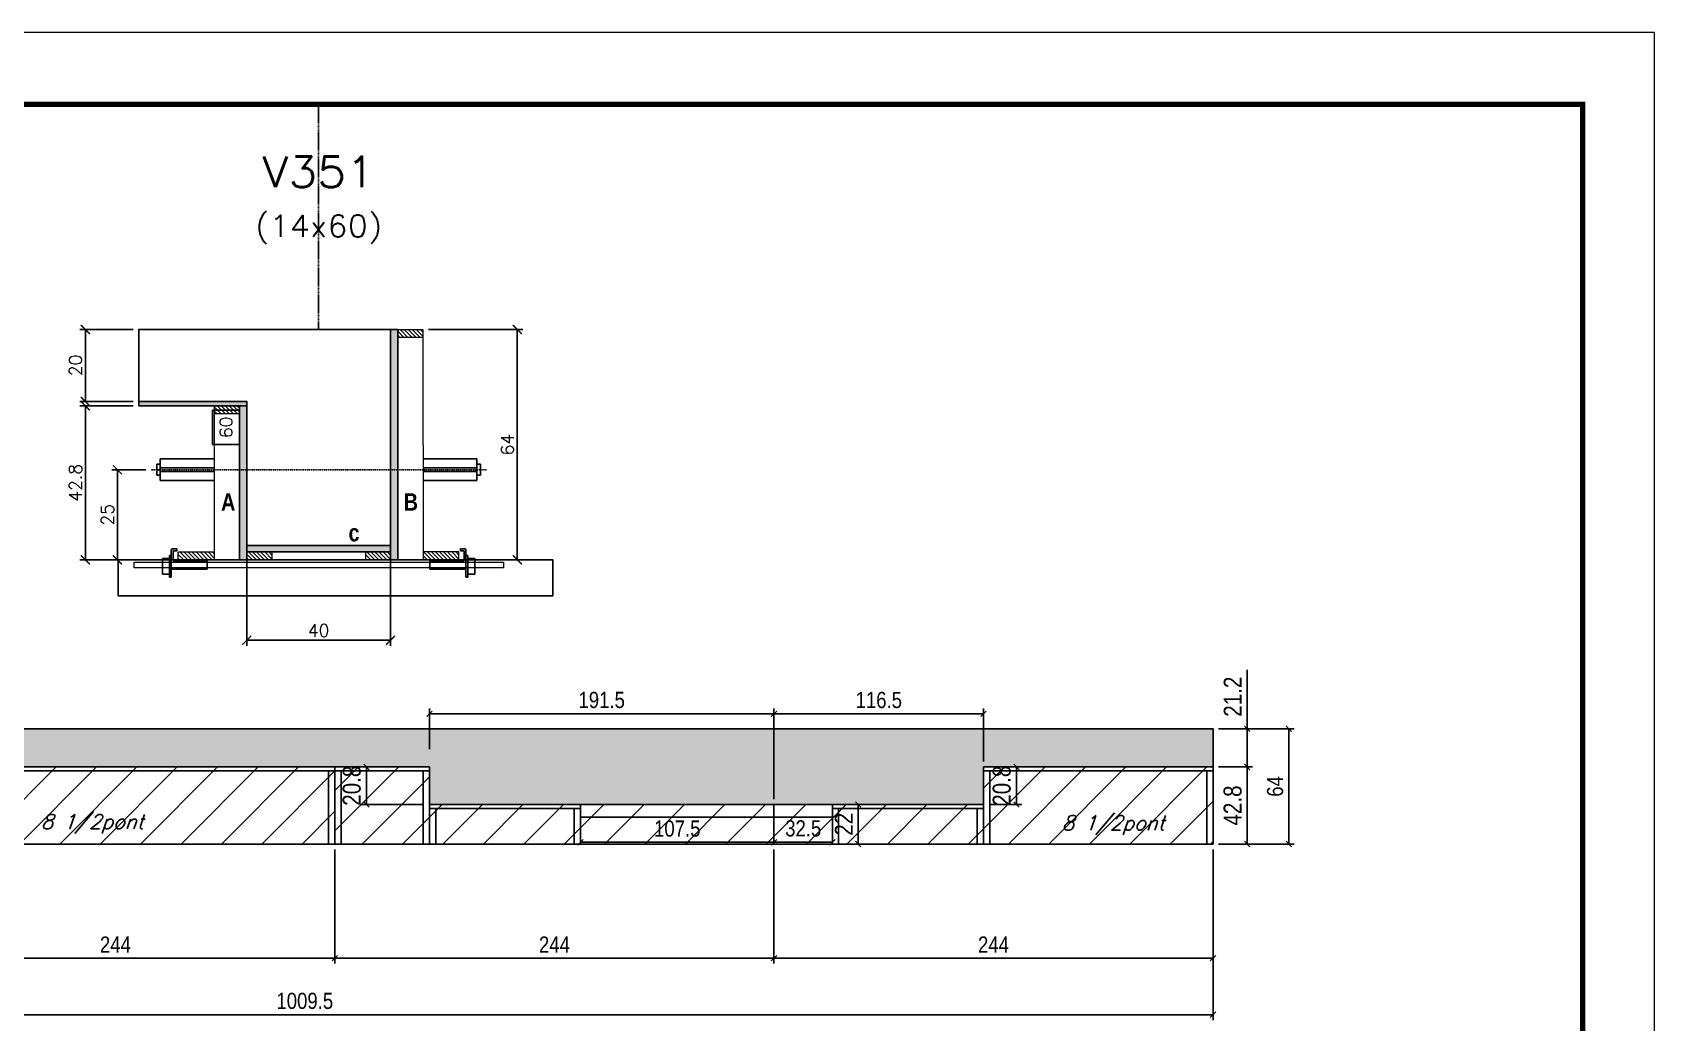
# Model space of a CAD drawing. Extents: x 137137 to 143418, y 10464 to 34486.
# Drawn here: x 140904 to 141806, y 28193 to 28743 of the extents above; entities that cross this region are included whole.
import ezdxf
from ezdxf.enums import TextEntityAlignment as Align

# ---------------------------------------------------------------- set-up
doc = ezdxf.new("R2010")
doc.units = 0
doc.linetypes.add('DASHED', pattern=[0.75, 0.5, -0.25])
doc.linetypes.add('HIDDEN', pattern=[0.375, 0.25, -0.125])
for name, color, linetype in [('barrote', 251, 'Continuous'), ('COTA', 241, 'Continuous'), ('Cota Seção (2x)', 4, 'Continuous'), ('detalhes', 4, 'Continuous'), ('Painéis', 200, 'Continuous'), ('presilha', 1, 'Continuous'), ('SARR_2.2x7', 40, 'Continuous'), ('SARR_3.5x7', 81, 'Continuous'), ('TENSOR', 3, 'Continuous'), ('texto', 7, 'Continuous'), ('Texto de Titulo', 7, 'Continuous'), ('Texto Qtd Sarr', 242, 'Continuous')]:
    doc.layers.add(name, color=color, linetype=linetype)
for name, color, linetype, lineweight in [('CONCRETO', 251, 'Continuous', 25), ('Escoras', 2, 'Continuous', 25), ('Folhas', 255, 'Continuous', 9), ('Hachura', 251, 'Continuous', 9), ('Madeira', 126, 'Continuous', 18), ('SARRAFO DE PRESSAO', 251, 'DASHED', 9), ('SCO-___-LAJ', 2, 'Continuous', 0), ('Texto Seção', 7, 'Continuous', 15)]:
    doc.layers.add(name, color=color, linetype=linetype, lineweight=lineweight)
doc.styles.add('COTA TECNICA', font='techl___.ttf', dxfattribs={"height": 10})
doc.styles.add('COTA TECNICA-50', font='techl___.ttf', dxfattribs={"height": 9})
doc.styles.add('Romans', font='romans.shx')
doc.styles.add('TECNICA', font='techb___.ttf', dxfattribs={"height": 10})
doc.dimstyles.new('COTA PAINEL-50', dxfattribs={"dimtxt": 9, "dimasz": 3, "dimexe": 3, "dimexo": 3, "dimgap": 3, "dimtad": 1, "dimdec": 1, "dimzin": 12, "dimdsep": 46, "dimtxsty": 'COTA TECNICA-50', "dimblk1": 'OBLIQUE', "dimblk2": 'OBLIQUE', "dimsah": 1, "dimcen": 0.9, "dimclrd": 4, "dimclre": 4, "dimclrt": 240, "dimadec": 1, "dimazin": 3, "dimtfac": 1, "dimtdec": 1, "dimtmove": 0, "dimatfit": 3, "dimfxl": 1, "dimtolj": 1, "dimtzin": 12, "dimarcsym": 0})
doc.dimstyles.new('Cota Seção (2x)', dxfattribs={"dimtxt": 7, "dimasz": 5, "dimexe": 3, "dimexo": 3, "dimgap": 2, "dimtad": 3, "dimdec": 1, "dimlfac": 0.5, "dimzin": 12, "dimdsep": 46, "dimtxsty": 'Romans', "dimblk": 'ARCHTICK', "dimcen": 0, "dimclrd": 4, "dimclre": 4, "dimclrt": 1, "dimadec": 1, "dimazin": 3, "dimtfac": 1, "dimtdec": 1, "dimtmove": 0, "dimatfit": 3, "dimldrblk": 'OBLIQUE', "dimfxl": 1, "dimtolj": 1, "dimtzin": 12, "dimarcsym": 0})
doc.dimstyles.new('Cota Seção interna', dxfattribs={"dimtxt": 7, "dimasz": 6, "dimexe": 0.18, "dimexo": 2, "dimgap": -4, "dimtad": 3, "dimdec": 1, "dimlfac": 0.5, "dimzin": 12, "dimdsep": 46, "dimtxsty": 'Romans', "dimblk": 'ARCHTICK', "dimcen": 0.09, "dimse1": 1, "dimse2": 1, "dimsd1": 1, "dimsd2": 1, "dimclrd": 180, "dimclre": 5, "dimclrt": 1, "dimadec": 0, "dimazin": 3, "dimtfac": 1, "dimtdec": 1, "dimtofl": 0, "dimtmove": 0, "dimatfit": 3, "dimldrblk": 'ARCHTICK', "dimfxl": 1, "dimtolj": 1, "dimtzin": 0, "dimarcsym": 0})
doc.dimstyles.new('PAINEL', dxfattribs={"dimtxt": 10, "dimasz": 3, "dimexe": 3, "dimexo": 3, "dimgap": 3, "dimtad": 1, "dimdec": 1, "dimzin": 12, "dimdsep": 46, "dimtxsty": 'COTA TECNICA', "dimblk1": 'OBLIQUE', "dimblk2": 'OBLIQUE', "dimsah": 1, "dimcen": 0.9, "dimclrd": 4, "dimclre": 4, "dimclrt": 240, "dimadec": 1, "dimazin": 3, "dimtfac": 1, "dimtdec": 1, "dimtmove": 0, "dimatfit": 3, "dimfxl": 1, "dimtolj": 1, "dimtzin": 12, "dimarcsym": 0})
pattern_1 = [(45, (10552.527, 1523.804), (-11.2253202, 11.2253202), [])]
pattern_2 = [(315, (163979.9753, 20220.2569), (1.12253202, 1.12253202), [])]
pattern_3 = [(315, (164021.9753, 20220.2569), (1.12253202, 1.12253202), [])]

# ---------------------------------------------------------------- blocks, each defined once
blk = doc.blocks.new('9999999999')
at = {"layer": 'Folhas'}
blk.add_lwpolyline([(98138.98, 34190.21), (99623.98, 34190.21), (99623.98, 35240.21), (98138.98, 35240.21)], close=True, dxfattribs=at)
at = {"layer": 'Folhas', "color": 30, "const_width": 3}
blk.add_lwpolyline([(98213.98, 34230.21), (99583.98, 34230.21), (99583.98, 35200.21), (98213.98, 35200.21)], close=True, dxfattribs=at)
blk = doc.blocks.new('_Oblique')
at = {"color": 0, "linetype": 'ByBlock', "lineweight": -2}
blk.add_line((-0.5, -0.5), (0.5, 0.5), dxfattribs=at)
blk = doc.blocks.new('*D607')
at = {"layer": 'COTA', "color": 4, "linetype": 'ByBlock', "lineweight": -2, "transparency": 16777216}
for p, q in [((141435.91, 28334.78), (141454.13, 28334.78)), ((141451.13, 28334.78), (141451.13, 28313.98)), ((141435.91, 28313.98), (141454.13, 28313.98))]:
    blk.add_line(p, q, dxfattribs=at)
at = {"layer": 'Defpoints', "color": 0, "linetype": 'ByBlock', "transparency": 16777216}
for p in [(141432.91, 28334.78), (141432.91, 28313.98), (141451.13, 28313.98)]:
    blk.add_point(p, dxfattribs=at)
at = {"layer": 'COTA', "color": 4, "linetype": 'ByBlock', "lineweight": -2, "transparency": 16777216, "xscale": 3, "yscale": 3, "zscale": 3}
for p, rotation in [((141451.13, 28334.78), 90), ((141451.13, 28313.98), 270)]:
    blk.add_blockref('_Oblique', p, dxfattribs=dict(at, rotation=rotation))
at = {"layer": 'COTA', "color": 240, "linetype": 'ByBlock', "transparency": 16777216, "insert": (141443.01, 28324.38), "char_height": 10, "attachment_point": 5, "rotation": 90, "style": 'COTA TECNICA'}
blk.add_mtext('\\A1;20.8', dxfattribs=at)
blk = doc.blocks.new('*D608')
at = {"layer": 'COTA', "color": 4, "linetype": 'ByBlock', "lineweight": -2, "transparency": 16777216}
for p, q in [((141121.91, 28334.78), (141086.91, 28334.78)), ((141089.91, 28334.78), (141089.91, 28313.98)), ((141121.91, 28313.98), (141086.91, 28313.98))]:
    blk.add_line(p, q, dxfattribs=at)
at = {"layer": 'Defpoints', "color": 0, "linetype": 'ByBlock', "transparency": 16777216}
for p in [(141124.91, 28334.78), (141089.91, 28313.98), (141124.91, 28313.98)]:
    blk.add_point(p, dxfattribs=at)
at = {"layer": 'COTA', "color": 4, "linetype": 'ByBlock', "lineweight": -2, "transparency": 16777216, "xscale": 3, "yscale": 3, "zscale": 3}
for p, rotation in [((141089.91, 28334.78), 90), ((141089.91, 28313.98), 270)]:
    blk.add_blockref('_Oblique', p, dxfattribs=dict(at, rotation=rotation))
at = {"layer": 'COTA', "color": 240, "linetype": 'ByBlock', "transparency": 16777216, "insert": (141081.78, 28324.38), "char_height": 10, "attachment_point": 5, "rotation": 90, "style": 'COTA TECNICA'}
blk.add_mtext('\\A1;20.8', dxfattribs=at)
blk = doc.blocks.new('*D562')
at = {"layer": 'COTA', "color": 4, "linetype": 'ByBlock', "lineweight": -2, "transparency": 16777216}
for p, q in [((141563.41, 28334.78), (141582.43, 28334.78)), ((141579.43, 28334.78), (141579.43, 28291.98)), ((141563.41, 28291.98), (141582.43, 28291.98))]:
    blk.add_line(p, q, dxfattribs=at)
at = {"layer": 'Defpoints', "color": 0, "linetype": 'ByBlock', "transparency": 16777216}
for p in [(141560.41, 28334.78), (141560.41, 28291.98), (141579.43, 28291.98)]:
    blk.add_point(p, dxfattribs=at)
at = {"layer": 'COTA', "color": 4, "linetype": 'ByBlock', "lineweight": -2, "transparency": 16777216, "xscale": 3, "yscale": 3, "zscale": 3}
for p, rotation in [((141579.43, 28334.78), 90), ((141579.43, 28291.98), 270)]:
    blk.add_blockref('_Oblique', p, dxfattribs=dict(at, rotation=rotation))
at = {"layer": 'COTA', "color": 240, "linetype": 'ByBlock', "transparency": 16777216, "insert": (141571.33, 28313.38), "char_height": 10, "attachment_point": 5, "rotation": 90, "style": 'COTA TECNICA'}
blk.add_mtext('\\A1;42.8', dxfattribs=at)
blk = doc.blocks.new('*D563')
at = {"layer": 'COTA', "color": 4, "linetype": 'ByBlock', "lineweight": -2, "transparency": 16777216}
for p, q in [((141579.43, 28355.98), (141579.43, 28388.71)), ((141563.41, 28355.98), (141582.43, 28355.98)), ((141579.43, 28334.78), (141579.43, 28355.98)), ((141563.41, 28334.78), (141582.43, 28334.78))]:
    blk.add_line(p, q, dxfattribs=at)
at = {"layer": 'Defpoints', "color": 0, "linetype": 'ByBlock', "transparency": 16777216}
for p in [(141560.41, 28355.98), (141579.43, 28355.98), (141560.41, 28334.78)]:
    blk.add_point(p, dxfattribs=at)
at = {"layer": 'COTA', "color": 4, "linetype": 'ByBlock', "lineweight": -2, "transparency": 16777216, "xscale": 3, "yscale": 3, "zscale": 3}
for p, rotation in [((141579.43, 28355.98), 90), ((141579.43, 28334.78), 270)]:
    blk.add_blockref('_Oblique', p, dxfattribs=dict(at, rotation=rotation))
at = {"layer": 'COTA', "color": 240, "linetype": 'ByBlock', "transparency": 16777216, "insert": (141571.37, 28373.85), "char_height": 10, "attachment_point": 5, "rotation": 90, "style": 'COTA TECNICA'}
blk.add_mtext('\\A1;21.2', dxfattribs=at)
blk = doc.blocks.new('*D612')
at = {"layer": 'COTA', "color": 4, "linetype": 'ByBlock', "lineweight": -2, "transparency": 16777216}
for p, q in [((141351.91, 28313.98), (141366.22, 28313.98)), ((141363.22, 28291.98), (141363.22, 28313.98)), ((141351.91, 28291.98), (141366.22, 28291.98))]:
    blk.add_line(p, q, dxfattribs=at)
at = {"layer": 'Defpoints', "color": 0, "linetype": 'ByBlock', "transparency": 16777216}
for p in [(141348.91, 28313.98), (141363.22, 28313.98), (141348.91, 28291.98)]:
    blk.add_point(p, dxfattribs=at)
at = {"layer": 'COTA', "color": 4, "linetype": 'ByBlock', "lineweight": -2, "transparency": 16777216, "xscale": 3, "yscale": 3, "zscale": 3}
for p, rotation in [((141363.22, 28313.98), 90), ((141363.22, 28291.98), 270)]:
    blk.add_blockref('_Oblique', p, dxfattribs=dict(at, rotation=rotation))
at = {"layer": 'COTA', "color": 240, "linetype": 'ByBlock', "transparency": 16777216, "insert": (141355.22, 28302.98), "char_height": 10, "attachment_point": 5, "rotation": 90, "style": 'COTA TECNICA'}
blk.add_mtext('\\A1;22', dxfattribs=at)
blk = doc.blocks.new('*D565')
at = {"layer": 'Defpoints', "color": 0, "linetype": 'ByBlock', "transparency": 16777216}
for p in [(141316.41, 28291.98), (141560.41, 28291.98), (141316.41, 28228.55)]:
    blk.add_point(p, dxfattribs=at)
at = {"layer": 'Escoras', "color": 4, "linetype": 'ByBlock', "lineweight": -2, "transparency": 16777216}
for p, q in [((141316.41, 28288.98), (141316.41, 28225.55)), ((141560.41, 28288.98), (141560.41, 28225.55)), ((141560.41, 28228.55), (141316.41, 28228.55))]:
    blk.add_line(p, q, dxfattribs=at)
at = {"layer": 'Escoras', "color": 4, "linetype": 'ByBlock', "lineweight": -2, "transparency": 16777216, "xscale": 3, "yscale": 3, "zscale": 3, "rotation": 180}
blk.add_blockref('_Oblique', (141316.41, 28228.55), dxfattribs=at)
at = {"layer": 'Escoras', "color": 4, "linetype": 'ByBlock', "lineweight": -2, "transparency": 16777216, "xscale": 3, "yscale": 3, "zscale": 3}
blk.add_blockref('_Oblique', (141560.41, 28228.55), dxfattribs=at)
at = {"layer": 'Escoras', "color": 240, "linetype": 'ByBlock', "transparency": 16777216, "insert": (141438.41, 28236.12), "char_height": 9, "attachment_point": 5, "style": 'COTA TECNICA-50'}
blk.add_mtext('\\A1;244', dxfattribs=at)
blk = doc.blocks.new('*D566')
at = {"layer": 'Defpoints', "color": 0, "linetype": 'ByBlock', "transparency": 16777216}
for p in [(141208.91, 28292.93), (141208.91, 28291.98), (141316.41, 28291.98)]:
    blk.add_point(p, dxfattribs=at)
at = {"layer": 'Escoras', "color": 4, "linetype": 'ByBlock', "lineweight": -2, "transparency": 16777216}
for p, q in [((141208.91, 28294.98), (141208.91, 28295.93)), ((141316.41, 28292.93), (141208.91, 28292.93)), ((141316.41, 28294.98), (141316.41, 28295.93))]:
    blk.add_line(p, q, dxfattribs=at)
at = {"layer": 'Escoras', "color": 4, "linetype": 'ByBlock', "lineweight": -2, "transparency": 16777216, "xscale": 3, "yscale": 3, "zscale": 3, "rotation": 180}
blk.add_blockref('_Oblique', (141208.91, 28292.93), dxfattribs=at)
at = {"layer": 'Escoras', "color": 4, "linetype": 'ByBlock', "lineweight": -2, "transparency": 16777216, "xscale": 3, "yscale": 3, "zscale": 3}
blk.add_blockref('_Oblique', (141316.41, 28292.93), dxfattribs=at)
at = {"layer": 'Escoras', "color": 240, "linetype": 'ByBlock', "transparency": 16777216, "insert": (141262.66, 28300.53), "char_height": 9, "attachment_point": 5, "style": 'COTA TECNICA-50'}
blk.add_mtext('\\A1;107.5', dxfattribs=at)
blk = doc.blocks.new('*D613')
at = {"layer": 'Defpoints', "color": 0, "linetype": 'ByBlock', "transparency": 16777216}
for p in [(141072.41, 28291.98), (141316.41, 28291.98), (141072.41, 28228.55)]:
    blk.add_point(p, dxfattribs=at)
at = {"layer": 'Escoras', "color": 4, "linetype": 'ByBlock', "lineweight": -2, "transparency": 16777216}
for p, q in [((141072.41, 28288.98), (141072.41, 28225.55)), ((141316.41, 28288.98), (141316.41, 28225.55)), ((141316.41, 28228.55), (141072.41, 28228.55))]:
    blk.add_line(p, q, dxfattribs=at)
at = {"layer": 'Escoras', "color": 4, "linetype": 'ByBlock', "lineweight": -2, "transparency": 16777216, "xscale": 3, "yscale": 3, "zscale": 3, "rotation": 180}
blk.add_blockref('_Oblique', (141072.41, 28228.55), dxfattribs=at)
at = {"layer": 'Escoras', "color": 4, "linetype": 'ByBlock', "lineweight": -2, "transparency": 16777216, "xscale": 3, "yscale": 3, "zscale": 3}
blk.add_blockref('_Oblique', (141316.41, 28228.55), dxfattribs=at)
at = {"layer": 'Escoras', "color": 240, "linetype": 'ByBlock', "transparency": 16777216, "insert": (141194.41, 28236.12), "char_height": 9, "attachment_point": 5, "style": 'COTA TECNICA-50'}
blk.add_mtext('\\A1;244', dxfattribs=at)
blk = doc.blocks.new('*D614')
at = {"layer": 'Defpoints', "color": 0, "linetype": 'ByBlock', "transparency": 16777216}
for p in [(140828.41, 28291.98), (141072.41, 28291.98), (140828.41, 28228.55)]:
    blk.add_point(p, dxfattribs=at)
at = {"layer": 'Escoras', "color": 4, "linetype": 'ByBlock', "lineweight": -2, "transparency": 16777216}
for p, q in [((140828.41, 28288.98), (140828.41, 28225.55)), ((141072.41, 28288.98), (141072.41, 28225.55)), ((141072.41, 28228.55), (140828.41, 28228.55))]:
    blk.add_line(p, q, dxfattribs=at)
at = {"layer": 'Escoras', "color": 4, "linetype": 'ByBlock', "lineweight": -2, "transparency": 16777216, "xscale": 3, "yscale": 3, "zscale": 3, "rotation": 180}
blk.add_blockref('_Oblique', (140828.41, 28228.55), dxfattribs=at)
at = {"layer": 'Escoras', "color": 4, "linetype": 'ByBlock', "lineweight": -2, "transparency": 16777216, "xscale": 3, "yscale": 3, "zscale": 3}
blk.add_blockref('_Oblique', (141072.41, 28228.55), dxfattribs=at)
at = {"layer": 'Escoras', "color": 240, "linetype": 'ByBlock', "transparency": 16777216, "insert": (140950.41, 28236.12), "char_height": 9, "attachment_point": 5, "style": 'COTA TECNICA-50'}
blk.add_mtext('\\A1;244', dxfattribs=at)
blk = doc.blocks.new('*D615')
at = {"layer": 'Defpoints', "color": 0, "linetype": 'ByBlock', "transparency": 16777216}
for p in [(141316.41, 28292.93), (141348.91, 28292.93), (141348.91, 28292.93)]:
    blk.add_point(p, dxfattribs=at)
at = {"layer": 'Escoras', "color": 4, "linetype": 'ByBlock', "lineweight": -2, "transparency": 16777216}
blk.add_line((141316.41, 28292.93), (141348.91, 28292.93), dxfattribs=at)
at = {"layer": 'Escoras', "color": 4, "linetype": 'ByBlock', "lineweight": -2, "transparency": 16777216, "xscale": 3, "yscale": 3, "zscale": 3, "rotation": 180}
blk.add_blockref('_Oblique', (141316.41, 28292.93), dxfattribs=at)
at = {"layer": 'Escoras', "color": 4, "linetype": 'ByBlock', "lineweight": -2, "transparency": 16777216, "xscale": 3, "yscale": 3, "zscale": 3}
blk.add_blockref('_Oblique', (141348.91, 28292.93), dxfattribs=at)
at = {"layer": 'Escoras', "color": 240, "linetype": 'ByBlock', "transparency": 16777216, "insert": (141332.66, 28300.63), "char_height": 9, "attachment_point": 5, "style": 'COTA TECNICA-50'}
blk.add_mtext('\\A1;32.5', dxfattribs=at)
blk = doc.blocks.new('*D616')
at = {"layer": 'Defpoints', "color": 0, "linetype": 'ByBlock', "transparency": 16777216}
for p in [(141316.41, 28364.36), (141432.91, 28334.78), (141316.41, 28313.98)]:
    blk.add_point(p, dxfattribs=at)
at = {"layer": 'Escoras', "color": 4, "linetype": 'ByBlock', "lineweight": -2, "transparency": 16777216}
for p, q in [((141316.41, 28316.98), (141316.41, 28367.36)), ((141432.91, 28364.36), (141316.41, 28364.36)), ((141432.91, 28337.78), (141432.91, 28367.36))]:
    blk.add_line(p, q, dxfattribs=at)
at = {"layer": 'Escoras', "color": 4, "linetype": 'ByBlock', "lineweight": -2, "transparency": 16777216, "xscale": 3, "yscale": 3, "zscale": 3, "rotation": 180}
blk.add_blockref('_Oblique', (141316.41, 28364.36), dxfattribs=at)
at = {"layer": 'Escoras', "color": 4, "linetype": 'ByBlock', "lineweight": -2, "transparency": 16777216, "xscale": 3, "yscale": 3, "zscale": 3}
blk.add_blockref('_Oblique', (141432.91, 28364.36), dxfattribs=at)
at = {"layer": 'Escoras', "color": 240, "linetype": 'ByBlock', "transparency": 16777216, "insert": (141374.66, 28371.96), "char_height": 9, "attachment_point": 5, "style": 'COTA TECNICA-50'}
blk.add_mtext('\\A1;116.5', dxfattribs=at)
blk = doc.blocks.new('*D567')
at = {"layer": 'Defpoints', "color": 0, "linetype": 'ByBlock', "transparency": 16777216}
for p in [(141316.41, 28364.36), (141124.91, 28341.66), (141316.41, 28313.98)]:
    blk.add_point(p, dxfattribs=at)
at = {"layer": 'Escoras', "color": 4, "linetype": 'ByBlock', "lineweight": -2, "transparency": 16777216}
for p, q in [((141124.91, 28344.66), (141124.91, 28367.36)), ((141124.91, 28364.36), (141316.41, 28364.36)), ((141316.41, 28316.98), (141316.41, 28367.36))]:
    blk.add_line(p, q, dxfattribs=at)
at = {"layer": 'Escoras', "color": 4, "linetype": 'ByBlock', "lineweight": -2, "transparency": 16777216, "xscale": 3, "yscale": 3, "zscale": 3, "rotation": 180}
blk.add_blockref('_Oblique', (141124.91, 28364.36), dxfattribs=at)
at = {"layer": 'Escoras', "color": 4, "linetype": 'ByBlock', "lineweight": -2, "transparency": 16777216, "xscale": 3, "yscale": 3, "zscale": 3}
blk.add_blockref('_Oblique', (141316.41, 28364.36), dxfattribs=at)
at = {"layer": 'Escoras', "color": 240, "linetype": 'ByBlock', "transparency": 16777216, "insert": (141220.66, 28371.98), "char_height": 9, "attachment_point": 5, "style": 'COTA TECNICA-50'}
blk.add_mtext('\\A1;191.5', dxfattribs=at)
blk = doc.blocks.new('_ArchTick')
at = {"color": 0, "linetype": 'ByBlock', "const_width": 0.15}
blk.add_lwpolyline([(-0.5, -0.5), (0.5, 0.5)], dxfattribs=at)
blk = doc.blocks.new('*D543')
at = {"layer": 'COTA', "color": 4, "lineweight": -2, "transparency": 16777216}
for p, q in [((140960.36, 28535.5), (140930.71, 28535.5)), ((140933.71, 28449.9), (140933.71, 28535.5)), ((140982.36, 28449.9), (140930.71, 28449.9))]:
    blk.add_line(p, q, dxfattribs=at)
at = {"layer": 'Defpoints', "color": 0, "transparency": 16777216}
for p in [(140933.71, 28535.5), (140963.36, 28535.5), (140985.36, 28449.9)]:
    blk.add_point(p, dxfattribs=at)
at = {"layer": 'COTA', "color": 4, "lineweight": -2, "transparency": 16777216, "xscale": 5, "yscale": 5, "zscale": 5}
for p, rotation in [((140933.71, 28535.5), 90), ((140933.71, 28449.9), 270)]:
    blk.add_blockref('_ArchTick', p, dxfattribs=dict(at, rotation=rotation))
at = {"layer": 'COTA', "color": 1, "transparency": 16777216, "insert": (140928.21, 28492.7), "char_height": 7, "attachment_point": 5, "rotation": 90, "style": 'Romans'}
blk.add_mtext('\\A1;42.8', dxfattribs=at)
blk = doc.blocks.new('*D544')
at = {"layer": 'COTA', "color": 4, "lineweight": -2, "transparency": 16777216}
for p, q in [((140960.36, 28577.9), (140930.71, 28577.9)), ((140933.71, 28577.9), (140933.71, 28537.9)), ((140960.36, 28537.9), (140930.71, 28537.9))]:
    blk.add_line(p, q, dxfattribs=at)
at = {"layer": 'Defpoints', "color": 0, "transparency": 16777216}
for p in [(140963.36, 28577.9), (140933.71, 28537.9), (140963.36, 28537.9)]:
    blk.add_point(p, dxfattribs=at)
at = {"layer": 'COTA', "color": 4, "lineweight": -2, "transparency": 16777216, "xscale": 5, "yscale": 5, "zscale": 5}
for p, rotation in [((140933.71, 28577.9), 90), ((140933.71, 28537.9), 270)]:
    blk.add_blockref('_ArchTick', p, dxfattribs=dict(at, rotation=rotation))
at = {"layer": 'COTA', "color": 1, "transparency": 16777216, "insert": (140928.21, 28557.9), "char_height": 7, "attachment_point": 5, "rotation": 90, "style": 'Romans'}
blk.add_mtext('\\A1;20', dxfattribs=at)
blk = doc.blocks.new('*D545')
at = {"layer": 'COTA', "color": 4, "lineweight": -2, "transparency": 16777216}
for p, q in [((141124.35, 28577.9), (141176.77, 28577.9)), ((141173.77, 28449.9), (141173.77, 28577.9)), ((141144.36, 28449.9), (141176.77, 28449.9))]:
    blk.add_line(p, q, dxfattribs=at)
at = {"layer": 'Defpoints', "color": 0, "transparency": 16777216}
for p in [(141121.35, 28577.9), (141173.77, 28577.9), (141141.36, 28449.9)]:
    blk.add_point(p, dxfattribs=at)
at = {"layer": 'COTA', "color": 4, "lineweight": -2, "transparency": 16777216, "xscale": 5, "yscale": 5, "zscale": 5}
for p, rotation in [((141173.77, 28577.9), 90), ((141173.77, 28449.9), 270)]:
    blk.add_blockref('_ArchTick', p, dxfattribs=dict(at, rotation=rotation))
at = {"layer": 'COTA', "color": 1, "transparency": 16777216, "insert": (141168.27, 28513.9), "char_height": 7, "attachment_point": 5, "rotation": 90, "style": 'Romans'}
blk.add_mtext('\\A1;64', dxfattribs=at)
blk = doc.blocks.new('*D546')
at = {"layer": 'Cota Seção (2x)', "color": 180, "lineweight": -2, "transparency": 16777216}
for p, q in [((141019.36, 28533), (141004.36, 28533)), ((141004.36, 28533), (141004.36, 28514)), ((141019.36, 28514), (141019.36, 28533)), ((141004.36, 28514), (141019.36, 28514))]:
    blk.add_line(p, q, dxfattribs=at)
at = {"layer": 'Defpoints', "color": 0, "transparency": 16777216}
for p in [(141023.36, 28577.9), (141023.36, 28577.9), (141023.36, 28457.9)]:
    blk.add_point(p, dxfattribs=at)
at = {"layer": 'Cota Seção (2x)', "color": 1, "transparency": 16777216, "insert": (141011.86, 28523.5), "char_height": 7, "attachment_point": 5, "rotation": 90, "style": 'Romans'}
blk.add_mtext('\\A1;60', dxfattribs=at)
blk = doc.blocks.new('titulo1')
at = {"layer": 'Defpoints', "color": 252, "linetype": 'HIDDEN', "ltscale": 2}
blk.add_line((0, 0), (0, 125), dxfattribs=at)
at = {"layer": 'Defpoints', "style": 'Romans', "oblique": 15}
blk.add_attdef('FOLHA', text='', height=10, dxfattribs=at).set_placement((0, 15.58), align=Align.MIDDLE_CENTER)
at = {"layer": 'Texto Qtd Sarr', "color": 3, "style": 'Romans', "oblique": 15}
for tag, height, p in [('TITULO', 17, (0, 71.45)), ('SEÇÃO', 12, (0, 41.55))]:
    blk.add_attdef(tag, text='', height=height, dxfattribs=at).set_placement(p, align=Align.MIDDLE_CENTER)
blk = doc.blocks.new('PRESILHA METÁLICA 1')
at = {"layer": 'presilha'}
for p, q in [((6, 15.5), (7.5, 15.5)), ((6, -2.5), (6, 15.5)), ((7.5, 10.6), (7.5, 19.9)), ((7.5, 15.5), (7.5, -2.5)), ((12, 21), (8.6, 21)), ((9, 11.6), (9, 18.9)), ((12, 19.5), (9.6, 19.5)), ((12, 21), (12, 19.5)), ((0, 13), (6, 13)), ((0, 13), (0, 0)), ((6, 0), (0, 0)), ((6, 13), (6, 0)), ((37.5, 4.1), (7.5, 4.1)), ((37.5, 11), (9.6, 11)), ((37.5, 11), (37.5, 4.1)), ((7.5, -2.5), (6, -2.5))]:
    blk.add_line(p, q, dxfattribs=at)
for centre, radius, start, end in [((8.6, 19.9), 1.14, 90, 180), ((9.6, 18.9), 0.57, 90, 180), ((9.6, 11.6), 0.57, 180, 270)]:
    blk.add_arc(centre, radius, start, end, dxfattribs=at)
blk = doc.blocks.new('*D547')
at = {"layer": 'COTA', "color": 4, "lineweight": -2, "transparency": 16777216}
for p, q in [((141023.36, 28451.3), (141023.36, 28402.17)), ((141103.35, 28451.3), (141103.35, 28402.17)), ((141023.36, 28405.17), (141103.35, 28405.17))]:
    blk.add_line(p, q, dxfattribs=at)
at = {"layer": 'Defpoints', "color": 0, "transparency": 16777216}
for p in [(141023.36, 28454.3), (141103.35, 28454.3), (141103.35, 28405.17)]:
    blk.add_point(p, dxfattribs=at)
at = {"layer": 'COTA', "color": 4, "lineweight": -2, "transparency": 16777216, "xscale": 5, "yscale": 5, "zscale": 5, "rotation": 180}
blk.add_blockref('_ArchTick', (141023.36, 28405.17), dxfattribs=at)
at = {"layer": 'COTA', "color": 4, "lineweight": -2, "transparency": 16777216, "xscale": 5, "yscale": 5, "zscale": 5}
blk.add_blockref('_ArchTick', (141103.35, 28405.17), dxfattribs=at)
at = {"layer": 'COTA', "color": 1, "transparency": 16777216, "insert": (141063.35, 28410.67), "char_height": 7, "attachment_point": 5, "style": 'Romans'}
blk.add_mtext('\\A1;40', dxfattribs=at)
blk = doc.blocks.new('*D548')
at = {"layer": 'COTA', "color": 4, "lineweight": -2, "transparency": 16777216}
for p, q in [((140967.36, 28499.95), (140948.5, 28499.95)), ((140951.5, 28499.95), (140951.5, 28449.9)), ((140967.05, 28449.9), (140948.5, 28449.9))]:
    blk.add_line(p, q, dxfattribs=at)
at = {"layer": 'Defpoints', "color": 0, "transparency": 16777216}
for p in [(140970.36, 28499.95), (140951.5, 28449.9), (140970.05, 28449.9)]:
    blk.add_point(p, dxfattribs=at)
at = {"layer": 'COTA', "color": 4, "lineweight": -2, "transparency": 16777216, "xscale": 5, "yscale": 5, "zscale": 5}
for p, rotation in [((140951.5, 28499.95), 90), ((140951.5, 28449.9), 270)]:
    blk.add_blockref('_ArchTick', p, dxfattribs=dict(at, rotation=rotation))
at = {"layer": 'COTA', "color": 1, "transparency": 16777216, "insert": (140946, 28474.93), "char_height": 7, "attachment_point": 5, "rotation": 90, "style": 'Romans'}
blk.add_mtext('\\A1;25', dxfattribs=at)
blk = doc.blocks.new('*D549')
at = {"layer": 'Defpoints', "color": 0, "linetype": 'ByBlock', "transparency": 16777216}
for p in [(140550.91, 28291.98), (141560.41, 28291.98), (140550.91, 28197.16)]:
    blk.add_point(p, dxfattribs=at)
at = {"layer": 'Escoras', "color": 4, "linetype": 'ByBlock', "lineweight": -2, "transparency": 16777216}
for p, q in [((140550.91, 28288.98), (140550.91, 28194.16)), ((141560.41, 28288.98), (141560.41, 28194.16)), ((141560.41, 28197.16), (140550.91, 28197.16))]:
    blk.add_line(p, q, dxfattribs=at)
at = {"layer": 'Escoras', "color": 4, "linetype": 'ByBlock', "lineweight": -2, "transparency": 16777216, "xscale": 3, "yscale": 3, "zscale": 3, "rotation": 180}
blk.add_blockref('_Oblique', (140550.91, 28197.16), dxfattribs=at)
at = {"layer": 'Escoras', "color": 4, "linetype": 'ByBlock', "lineweight": -2, "transparency": 16777216, "xscale": 3, "yscale": 3, "zscale": 3}
blk.add_blockref('_Oblique', (141560.41, 28197.16), dxfattribs=at)
at = {"layer": 'Escoras', "color": 240, "linetype": 'ByBlock', "transparency": 16777216, "insert": (141055.66, 28204.79), "char_height": 9, "attachment_point": 5, "style": 'COTA TECNICA-50'}
blk.add_mtext('\\A1;1009.5', dxfattribs=at)
blk = doc.blocks.new('*D601')
at = {"layer": 'Defpoints', "color": 0, "linetype": 'ByBlock', "transparency": 16777216}
for p in [(141560.41, 28355.98), (141560.41, 28291.98), (141602.55, 28291.98)]:
    blk.add_point(p, dxfattribs=at)
at = {"layer": 'Escoras', "color": 4, "linetype": 'ByBlock', "lineweight": -2, "transparency": 16777216}
for p, q in [((141563.41, 28355.98), (141605.55, 28355.98)), ((141602.55, 28355.98), (141602.55, 28291.98)), ((141563.41, 28291.98), (141605.55, 28291.98))]:
    blk.add_line(p, q, dxfattribs=at)
at = {"layer": 'Escoras', "color": 4, "linetype": 'ByBlock', "lineweight": -2, "transparency": 16777216, "xscale": 3, "yscale": 3, "zscale": 3}
for p, rotation in [((141602.55, 28355.98), 90), ((141602.55, 28291.98), 270)]:
    blk.add_blockref('_Oblique', p, dxfattribs=dict(at, rotation=rotation))
at = {"layer": 'Escoras', "color": 240, "linetype": 'ByBlock', "transparency": 16777216, "insert": (141594.95, 28323.98), "char_height": 9, "attachment_point": 5, "rotation": 90, "style": 'COTA TECNICA-50'}
blk.add_mtext('\\A1;64', dxfattribs=at)

msp = doc.modelspace()

# ---------------------------------------------------------------- hatches: boundary and pattern name
at = {"layer": 'COTA', "linetype": 'ByBlock'}
h = msp.add_hatch(dxfattribs=at)
h.set_pattern_fill('AR-CONC', color=256, scale=0.03)
h.set_pattern_definition([(50, (-45943.2048, -1518.338), (5.46554007, -0.47817257), [0.5715, -6.2865]), (355, (-45943.205, -1518.338), (-1.05730264, 5.73170536), [0.4572, -5.02921753]), (100.4514447, (-45942.7493, -1518.378), (4.40823741, 5.25353256), [0.48570026, -5.34270734]), (46.1842, (-45943.205, -1516.814), (8.13237123, -1.26126984), [0.85725, -9.42975]), (96.6355576, (-45942.527, -1516.919), (7.12212402, 7.42278374), [0.7285507, -8.01406824]), (351.184151, (-45943.205, -1516.814), (7.12212402, 7.42278374), [0.685799, -7.54379196]), (21, (-45942.4428, -1517.195), (4.54843174, -3.06795595), [0.5715, -6.2865]), (326, (-45942.443, -1517.195), (1.85406085, 5.52563898), [0.4572, -5.0292]), (71.451445, (-45942.0637, -1517.451), (6.40249258, 2.45768307), [0.48570026, -5.34269813]), (37.5, (-45943.2048, -1518.338), (0.092658098, 2.536651166), [0, -4.96824, 0, -5.1054, 0, -5.04825]), (7.5, (-45943.2048, -1518.338), (2.004589875, 3.005417245), [0, -2.91084, 0, -4.85394, 0, -1.92405]), (327.5, (-45944.904, -1518.338), (4.067717855, -0.17186232), [0, -1.905, 0, -5.9436, 0, -7.8867]), (317.5, (-45945.666, -1518.338), (4.44387544, 0.76279473), [0, -2.4765, 0, -3.94716, 0, -5.6007])])
h.paths.add_polyline_path([(141124.91, 28334.78), (141072.41, 28334.78), (140750.91, 28334.78), (140750.91, 28313.98), (140550.91, 28313.98), (140550.91, 28355.98), (141068.41, 28355.98), (141560.41, 28355.98), (141560.41, 28334.78), (141432.91, 28334.78), (141432.91, 28313.98), (141124.91, 28313.98)])
at = {"layer": 'Hachura'}
h = msp.add_hatch(color=256, dxfattribs=at)
h.dxf.hatch_style = 1
h.paths.add_polyline_path([(141107.35, 28577.9), (141103.35, 28577.9), (141103.36, 28449.9), (141107.36, 28449.9)])
h = msp.add_hatch(dxfattribs=at)
h.set_pattern_fill('ANSI31', color=256, scale=0.5, angle=270, style=0)
h.set_pattern_definition([(315, (163979.985, 20270.2569), (1.12253202, 1.12253202), [])])
h.paths.add_polyline_path([(141107.35, 28573.5), (141107.35, 28577.9), (141121.35, 28577.9), (141121.35, 28573.5)])
h = msp.add_hatch(color=256, dxfattribs=at)
h.dxf.hatch_style = 1
h.paths.add_polyline_path([(140963.36, 28535.5), (140963.36, 28537.9), (141023.36, 28537.9), (141023.36, 28535.5)])
h = msp.add_hatch(dxfattribs=at)
h.set_pattern_fill('ANSI31', color=256, scale=0.5, angle=270, style=0)
h.set_pattern_definition([(315, (164021.9753, 20227.8569), (1.12253202, 1.12253202), [])])
h.paths.add_polyline_path([(141019.36, 28531.1), (141019.36, 28535.5), (141005.36, 28535.5), (141005.36, 28531.1)])
h = msp.add_hatch(color=256, dxfattribs=at)
h.dxf.hatch_style = 1
h.paths.add_polyline_path([(141019.36, 28535.5), (141023.36, 28535.5), (141023.36, 28449.9), (141019.36, 28449.9)])
h = msp.add_hatch(dxfattribs=at)
h.set_pattern_fill('ANSI31', color=256, scale=0.5, angle=270, style=0)
h.set_pattern_definition(pattern_3)
h.paths.add_polyline_path([(140985.36, 28449.9), (140985.36, 28454.3), (141005.36, 28454.3), (141005.36, 28449.9)])
h = msp.add_hatch(color=256, dxfattribs=at)
h.dxf.hatch_style = 1
h.paths.add_polyline_path([(141023.36, 28454.3), (141023.36, 28457.9), (141103.36, 28457.9), (141103.36, 28454.3)])
h = msp.add_hatch(dxfattribs=at)
h.set_pattern_fill('ANSI31', color=256, scale=0.5, angle=270, style=0)
h.set_pattern_definition(pattern_3)
h.paths.add_polyline_path([(141023.36, 28449.9), (141023.36, 28454.3), (141037.36, 28454.3), (141037.36, 28449.9)])
h = msp.add_hatch(dxfattribs=at)
h.set_pattern_fill('ANSI31', color=256, scale=0.5, angle=270, style=0)
h.set_pattern_definition(pattern_2)
h.paths.add_polyline_path([(141103.36, 28449.9), (141103.36, 28454.3), (141089.36, 28454.3), (141089.36, 28449.9)])
h = msp.add_hatch(dxfattribs=at)
h.set_pattern_fill('ANSI31', color=256, scale=0.5, angle=270, style=0)
h.set_pattern_definition(pattern_2)
h.paths.add_polyline_path([(141141.36, 28449.9), (141141.36, 28454.3), (141121.36, 28454.3), (141121.36, 28449.9)])
at = {"layer": 'Hachura', "linetype": 'ByBlock'}
h = msp.add_hatch(dxfattribs=at)
h.set_pattern_fill('ANSI31', color=256, scale=5)
h.set_pattern_definition([(45, (11282.526, 1523.804), (-11.2253202, 11.2253202), [])])
h.paths.add_polyline_path([(141072.41, 28291.98), (141072.41, 28334.78), (140828.41, 28334.78), (140828.41, 28291.98)])
h = msp.add_hatch(dxfattribs=at)
h.set_pattern_fill('ANSI31', color=256, scale=5)
h.set_pattern_definition(pattern_1)
h.paths.add_polyline_path([(141237.41, 28291.98), (141356.41, 28291.98), (141348.85, 28291.98), (141348.97, 28313.98), (141124.91, 28313.98), (141124.91, 28334.78), (141072.41, 28334.78), (141072.41, 28291.98)])
h = msp.add_hatch(dxfattribs=at)
h.set_pattern_fill('ANSI31', color=256, scale=5)
h.set_pattern_definition(pattern_1)
h.paths.add_polyline_path([(141460.41, 28291.98), (141341.41, 28291.98), (141348.97, 28291.98), (141348.85, 28313.98), (141432.91, 28313.98), (141432.91, 28334.78), (141560.41, 28334.78), (141560.41, 28291.98)])

# ---------------------------------------------------------------- linework, layer by layer
at = {"ltscale": 3}
for p, q in [((140975.36, 28505.95), (140975.36, 28493.95)), ((140975.36, 28505.95), (141005.36, 28505.95)), ((141151.35, 28505.95), (141121.35, 28505.95)), ((141151.35, 28505.95), (141151.35, 28493.95)), ((140973.36, 28502.95), (140973.36, 28496.95)), ((140975.36, 28502.95), (140973.36, 28502.95)), ((140975.36, 28496.95), (140973.36, 28496.95)), ((141005.36, 28500.95), (140975.36, 28500.95)), ((141005.36, 28498.95), (140975.36, 28498.95)), ((141121.35, 28500.95), (141151.35, 28500.95)), ((141121.35, 28498.95), (141151.35, 28498.95)), ((141153.35, 28502.95), (141151.35, 28502.95)), ((141151.35, 28496.95), (141153.35, 28496.95)), ((141153.35, 28502.95), (141153.35, 28496.95)), ((140975.36, 28493.95), (141005.36, 28493.95)), ((141151.35, 28493.95), (141121.35, 28493.95))]:
    msp.add_line(p, q, dxfattribs=at)
at = {"layer": 'barrote'}
msp.add_lwpolyline([(140951.9, 28429.9), (141193.48, 28429.9), (141193.48, 28449.9), (140951.9, 28449.9)], close=True, dxfattribs=at)
at = {"layer": 'CONCRETO'}
msp.add_lwpolyline([(140963.36, 28537.9), (140963.36, 28577.9), (141023.36, 28577.9), (141023.36, 28577.9), (141103.36, 28577.9), (141103.36, 28577.9), (141103.36, 28577.9), (141103.36, 28457.9), (141023.36, 28457.9), (141023.36, 28537.9)], close=True, dxfattribs=at)
at = {"layer": 'COTA', "linetype": 'ByBlock'}
for p, q in [((140550.91, 28355.98), (141068.41, 28355.98)), ((141068.41, 28355.98), (141560.41, 28355.98)), ((141560.41, 28334.78), (141560.41, 28355.98))]:
    msp.add_line(p, q, dxfattribs=at)
at = {"layer": 'Madeira'}
for points in [[(141107.35, 28573.5), (141107.35, 28577.9), (141121.35, 28577.9), (141121.35, 28573.5)], [(141107.35, 28577.9), (141121.35, 28577.9), (141121.36, 28449.9), (141107.36, 28449.9)], [(141019.36, 28531.1), (141019.36, 28535.5), (141005.36, 28535.5), (141005.36, 28531.1)], [(141019.36, 28535.5), (141005.36, 28535.5), (141005.36, 28449.9), (141019.36, 28449.9)], [(140985.36, 28449.9), (140985.36, 28454.3), (141005.36, 28454.3), (141005.36, 28449.9)], [(141023.36, 28449.9), (141023.36, 28454.3), (141037.36, 28454.3), (141037.36, 28449.9)], [(141103.36, 28449.9), (141103.36, 28454.3), (141089.36, 28454.3), (141089.36, 28449.9)], [(141141.36, 28449.9), (141141.36, 28454.3), (141121.36, 28454.3), (141121.36, 28449.9)]]:
    msp.add_lwpolyline(points, close=True, dxfattribs=at)
at = {"layer": 'Painéis', "linetype": 'ByBlock'}
for p, q in [((140750.91, 28334.78), (141072.41, 28334.78)), ((141072.41, 28334.78), (141072.41, 28291.98)), ((141072.41, 28334.78), (141124.91, 28334.78)), ((141072.41, 28334.78), (141072.41, 28291.98)), ((141124.91, 28334.78), (141124.91, 28313.98)), ((141432.91, 28334.78), (141560.41, 28334.78)), ((141432.91, 28334.78), (141432.91, 28313.98)), ((141560.41, 28334.78), (141560.41, 28291.98)), ((141124.91, 28313.98), (141432.91, 28313.98)), ((141316.41, 28291.98), (141316.41, 28313.98)), ((140750.91, 28291.98), (141072.41, 28291.98)), ((141072.41, 28291.98), (141432.91, 28291.98)), ((141432.91, 28291.98), (141560.41, 28291.98))]:
    msp.add_line(p, q, dxfattribs=at)
at = {"layer": 'Painéis'}
for points in [[(141107.35, 28577.9), (141103.35, 28577.9), (141103.36, 28449.9), (141107.36, 28449.9)], [(140963.36, 28535.5), (140963.36, 28537.9), (141023.36, 28537.9), (141023.36, 28535.5)], [(141019.36, 28535.5), (141023.36, 28535.5), (141023.36, 28449.9), (141019.36, 28449.9)], [(141023.36, 28454.3), (141023.36, 28457.9), (141103.36, 28457.9), (141103.36, 28454.3)]]:
    msp.add_lwpolyline(points, close=True, dxfattribs=at)
at = {"layer": 'SARR_2.2x7', "linetype": 'Continuous'}
for p, q in [((140828.41, 28332.58), (141072.41, 28332.58)), ((141072.41, 28332.58), (141124.91, 28332.58)), ((141432.91, 28332.58), (141560.41, 28332.58)), ((141208.91, 28311.78), (141124.91, 28311.78)), ((141208.91, 28311.78), (141208.91, 28313.98)), ((141208.91, 28306.98), (141316.41, 28306.98)), ((141348.91, 28306.98), (141316.41, 28306.98)), ((141348.91, 28311.78), (141348.91, 28313.98)), ((141348.91, 28311.78), (141432.91, 28311.78))]:
    msp.add_line(p, q, dxfattribs=at)
at = {"layer": 'SARR_3.5x7'}
for p, q in [((141068.91, 28332.58), (141068.91, 28291.98)), ((141075.86, 28332.58), (141075.86, 28291.98)), ((141121.45, 28332.58), (141121.45, 28291.98)), ((141436.41, 28332.58), (141436.41, 28291.98)), ((141556.91, 28332.58), (141556.91, 28291.98)), ((141124.91, 28313.98), (141124.91, 28291.98)), ((141128.41, 28311.78), (141128.41, 28291.98)), ((141205.45, 28311.78), (141205.45, 28291.98)), ((141208.91, 28311.78), (141208.91, 28291.98)), ((141348.91, 28311.78), (141348.91, 28291.98)), ((141352.36, 28311.78), (141352.36, 28291.98)), ((141429.41, 28311.78), (141429.41, 28291.98)), ((141432.91, 28313.98), (141432.91, 28291.98))]:
    msp.add_line(p, q, dxfattribs=at)
at = {"layer": 'SCO-___-LAJ', "color": 1}
msp.add_lwpolyline([(140960.9, 28448.57), (141166.17, 28448.57), (141166.17, 28445.37), (140960.9, 28445.37)], close=True, dxfattribs=at)
at = {"layer": 'TENSOR', "linetype": 'HIDDEN', "ltscale": 0.5}
msp.add_line((140970.36, 28499.95), (141156.66, 28499.95), dxfattribs=at)

# ---------------------------------------------------------------- block references
at = {"layer": 'presilha', "xscale": 0.6666666666666666, "yscale": 0.6666666666666666, "zscale": 0.6666666666666666}
msp.add_blockref('PRESILHA METÁLICA 1', (140976.49, 28441.93), dxfattribs=at)
at = {"layer": 'presilha', "xscale": -0.6666666666666666, "yscale": 0.6666666666666666, "zscale": 0.6666666666666666, "rotation": 359.9999999999285}
msp.add_blockref('PRESILHA METÁLICA 1', (141150.22, 28441.93), dxfattribs=at)
at = {"layer": 'SARRAFO DE PRESSAO', "color": 6, "linetype": 'ByBlock'}
msp.add_blockref('9999999999', (42181.81, -6497.3), dxfattribs=at)
at = {"layer": 'Texto Seção'}
ref = msp.add_blockref('titulo1', (141063.36, 28577.9), dxfattribs=at)
ref.add_attrib('TITULO', 'V351', dxfattribs={"layer": 'Texto de Titulo', "color": 7, "height": 17, "style": 'Romans', "width": 1.1}).set_placement((141063.36, 28665.4), align=Align.MIDDLE_CENTER)
ref.add_attrib('SEÇÃO', '(14x60)', dxfattribs={"layer": 'Texto de Titulo', "color": 7, "height": 12, "style": 'Romans', "width": 1.1}).set_placement((141063.36, 28635.4), align=Align.MIDDLE_CENTER)

# ---------------------------------------------------------------- texts
at = {"layer": 'detalhes', "style": 'TECNICA'}
for s, p in [('A', (141009.14, 28477.23)), ('B', (141110.66, 28477.24)), ('c', (141079.96, 28460.14))]:
    msp.add_text(s, height=9.6, rotation=360, dxfattribs=at).set_placement(p)
at = {"layer": 'texto', "color": 2, "char_height": 8, "attachment_point": 5, "style": 'Romans'}
for insert in [(140937.6, 28303.12), (141505, 28302.42)]:
    msp.add_mtext('{\\Q19;\\C256;8 1/2pont}', dxfattribs=dict(at, insert=insert))

# ---------------------------------------------------------------- dimensions: what is measured, and where the dimension line sits
at = {"layer": 'COTA'}
for base, p1, p2, picture, middle in [((140933.71, 28537.9), (140963.36, 28577.9), (140963.36, 28537.9), '*D544', (140928.21, 28557.9)), ((141173.77, 28577.9), (141141.36, 28449.9), (141121.35, 28577.9), '*D545', (141168.27, 28513.9)), ((140933.71, 28535.5), (140985.36, 28449.9), (140963.36, 28535.5), '*D543', (140928.21, 28492.7)), ((140951.5, 28449.9), (140970.36, 28499.95), (140970.05, 28449.9), '*D548', (140946, 28474.93))]:
    dim = msp.add_linear_dim(base=base, p1=p1, p2=p2, angle=90, dimstyle='Cota Seção (2x)', dxfattribs=at)
    dim.commit()
    dim.dimension.update_dxf_attribs({"geometry": picture, "text_midpoint": middle})
dim = msp.add_linear_dim(base=(141103.35, 28405.17), p1=(141023.36, 28454.3), p2=(141103.35, 28454.3), dimstyle='Cota Seção (2x)', dxfattribs=at)
dim.commit()
dim.dimension.update_dxf_attribs({"geometry": '*D547', "text_midpoint": (141063.35, 28410.67)})
at = {"layer": 'COTA', "linetype": 'ByBlock'}
for base, p1, p2, picture, middle in [((141579.43, 28355.98), (141560.41, 28334.78), (141560.41, 28355.98), '*D563', (141571.37, 28373.85)), ((141579.43, 28291.98), (141560.41, 28334.78), (141560.41, 28291.98), '*D562', (141571.33, 28313.38)), ((141363.22, 28313.98), (141348.91, 28291.98), (141348.91, 28313.98), '*D612', (141355.22, 28302.98))]:
    dim = msp.add_linear_dim(base=base, p1=p1, p2=p2, angle=90, dimstyle='PAINEL', dxfattribs=at)
    dim.commit()
    dim.dimension.update_dxf_attribs({"geometry": picture, "text_midpoint": middle})
for base, p1, p2, picture, middle in [((141089.91, 28313.98), (141124.91, 28334.78), (141124.91, 28313.98), '*D608', (141089.91, 28324.38)), ((141451.13, 28313.98), (141432.91, 28334.78), (141432.91, 28313.98), '*D607', (141451.13, 28324.38))]:
    dim = msp.add_linear_dim(base=base, p1=p1, p2=p2, angle=90, dimstyle='PAINEL', dxfattribs=at)
    dim.commit()
    dim.dimension.update_dxf_attribs({"geometry": picture, "text_midpoint": middle, "dimtype": 160})
at = {"layer": 'Cota Seção (2x)'}
dim = msp.add_linear_dim(base=(141023.36, 28577.9), p1=(141023.36, 28457.9), p2=(141023.36, 28577.9), angle=90, dimstyle='Cota Seção interna', dxfattribs=at)
dim.commit()
dim.dimension.update_dxf_attribs({"geometry": '*D546', "text_midpoint": (141023.36, 28523.5), "dimtype": 160})
at = {"layer": 'Escoras', "linetype": 'ByBlock'}
for base, p1, p2, angle, picture, middle in [((141316.41, 28364.36), (141124.91, 28341.66), (141316.41, 28313.98), 180, '*D567', (141220.66, 28371.98)), ((141316.41, 28364.36), (141432.91, 28334.78), (141316.41, 28313.98), 180, '*D616', (141374.66, 28371.96)), ((141602.55, 28291.98), (141560.41, 28355.98), (141560.41, 28291.98), 90, '*D601', (141594.95, 28323.98)), ((141208.91, 28292.93), (141316.41, 28291.98), (141208.91, 28291.98), 180, '*D566', (141262.66, 28300.53)), ((140550.91, 28197.16), (141560.41, 28291.98), (140550.91, 28291.98), 180, '*D549', (141055.66, 28204.79)), ((140828.41, 28228.55), (141072.41, 28291.98), (140828.41, 28291.98), 180, '*D614', (140950.41, 28236.12)), ((141072.41, 28228.55), (141316.41, 28291.98), (141072.41, 28291.98), 180, '*D613', (141194.41, 28236.12)), ((141316.41, 28228.55), (141560.41, 28291.98), (141316.41, 28291.98), 180, '*D565', (141438.41, 28236.12))]:
    dim = msp.add_linear_dim(base=base, p1=p1, p2=p2, angle=angle, dimstyle='COTA PAINEL-50', override={"dimarcsym": 1}, dxfattribs=at)
    dim.commit()
    dim.dimension.update_dxf_attribs({"geometry": picture, "text_midpoint": middle})
dim = msp.add_linear_dim(base=(141348.91, 28292.93), p1=(141316.41, 28292.93), p2=(141348.91, 28292.93), angle=180, dimstyle='COTA PAINEL-50', override={"dimarcsym": 1}, dxfattribs=at)
dim.commit()
dim.dimension.update_dxf_attribs({"geometry": '*D615', "text_midpoint": (141332.66, 28292.93), "dimtype": 160})

doc.saveas('drawing.dxf')
